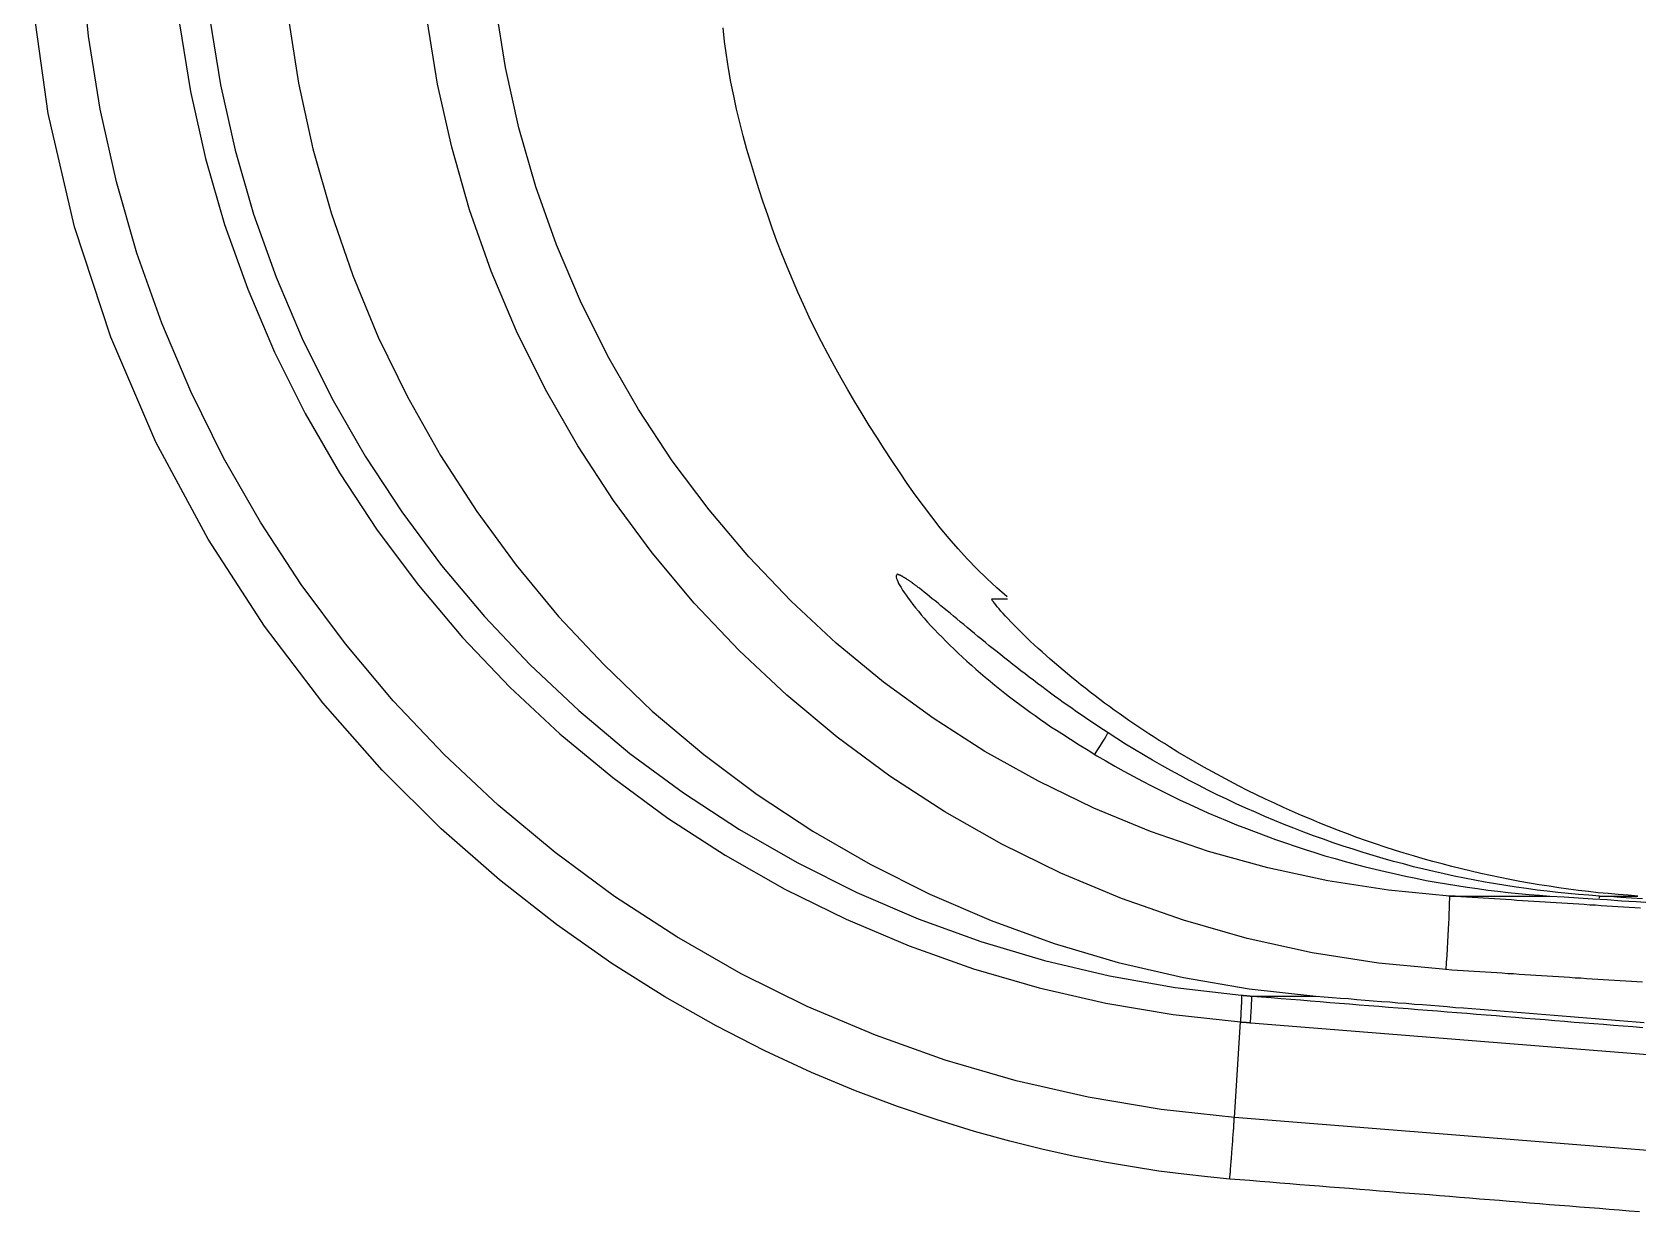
# Model space of a CAD drawing. Extents: x 0 to 395, y 0 to 289.
# Drawn here: x 224.04 to 235.1, y 154.7 to 162.83 of the extents above; entities that cross this region are included whole.
import ezdxf

# ---------------------------------------------------------------- set-up
doc = ezdxf.new("R2010")
doc.units = 0
doc.header["$LTSCALE"] = 10
doc.header["$MEASUREMENT"] = 0
doc.layers.add('1', color=7, linetype='CONTINUOUS')

msp = doc.modelspace()

# ---------------------------------------------------------------- linework, layer by layer
at = {"layer": '1'}
for p, q in [((231.131, 157.993), (231.13, 157.992)), ((232.32, 155.348), (232.361, 156.006)), ((232.432, 156), (235.8, 155.73)), ((235.759, 155.072), (232.32, 155.348))]:
    msp.add_line(p, q, dxfattribs=at)
for points in [[(232.32, 155.348), (231.815, 155.402), (231.313, 155.487), (230.816, 155.6), (230.327, 155.743), (229.847, 155.914), (229.377, 156.112), (228.92, 156.338), (228.477, 156.591), (228.049, 156.869), (227.639, 157.172), (227.246, 157.499), (226.874, 157.848), (226.523, 158.219), (226.194, 158.61), (225.889, 159.02), (225.609, 159.448), (225.355, 159.892), (225.128, 160.35), (224.929, 160.821), (224.758, 161.303), (224.616, 161.795), (224.505, 162.294), (224.424, 162.799), (224.373, 163.309)], [(232.288, 154.923), (232.135, 154.938), (231.972, 154.956), (231.8, 154.978), (231.618, 155.006), (231.425, 155.039), (231.22, 155.079), (231.003, 155.127), (230.773, 155.183), (230.529, 155.251), (230.271, 155.33), (229.998, 155.422), (229.71, 155.531), (229.406, 155.658), (229.085, 155.806), (228.749, 155.978), (228.396, 156.178), (228.029, 156.409), (227.648, 156.676), (227.255, 156.984), (226.853, 157.337), (226.447, 157.741), (226.039, 158.204), (225.636, 158.732), (225.248, 159.331), (224.889, 160), (224.577, 160.724), (224.327, 161.485), (224.145, 162.266), (224.035, 163.059)], [(233.802, 156.873), (233.381, 156.913), (232.963, 156.978), (232.549, 157.067), (232.142, 157.181), (231.742, 157.318), (231.351, 157.479), (230.97, 157.664), (230.6, 157.87), (230.244, 158.098), (229.902, 158.347), (229.575, 158.616), (229.265, 158.904), (228.973, 159.21), (228.7, 159.533), (228.446, 159.872), (228.213, 160.226), (228.002, 160.593), (227.813, 160.972), (227.648, 161.361), (227.506, 161.76), (227.389, 162.167), (227.297, 162.581), (227.23, 162.999)], [(225.05, 162.884), (225.126, 162.417), (225.23, 161.955), (225.362, 161.501), (225.521, 161.055), (225.706, 160.62), (225.918, 160.197), (226.154, 159.788), (226.414, 159.393), (226.697, 159.015), (227.002, 158.654), (227.327, 158.312), (227.672, 157.99), (228.036, 157.689), (228.416, 157.41), (228.812, 157.154), (229.222, 156.921), (229.645, 156.713), (230.079, 156.53), (230.523, 156.372), (230.975, 156.24), (231.433, 156.135), (231.897, 156.057), (232.361, 156.006)], [(225.26, 162.916), (225.333, 162.462), (225.434, 162.013), (225.562, 161.571), (225.716, 161.138), (225.896, 160.715), (226.101, 160.303), (226.33, 159.904), (226.582, 159.52), (226.856, 159.151), (227.152, 158.799), (227.468, 158.466), (227.803, 158.151), (228.155, 157.856), (228.524, 157.583), (228.909, 157.332), (229.307, 157.103), (229.718, 156.898), (230.14, 156.717), (230.572, 156.56), (231.012, 156.429), (231.459, 156.323), (231.911, 156.243), (232.367, 156.19)], [(225.799, 162.93), (225.871, 162.474), (225.97, 162.022), (226.095, 161.58), (226.245, 161.148), (226.421, 160.725), (226.623, 160.312), (226.85, 159.909), (227.1, 159.522), (227.371, 159.152), (227.663, 158.8), (227.976, 158.465), (228.309, 158.147), (228.663, 157.848), (229.031, 157.573), (229.414, 157.321), (229.81, 157.092), (230.22, 156.886), (230.644, 156.704), (231.079, 156.546), (231.52, 156.416), (231.968, 156.312), (232.421, 156.234), (232.881, 156.184)], [(233.779, 156.366), (233.312, 156.41), (232.855, 156.482), (232.408, 156.581), (231.97, 156.706), (231.542, 156.856), (231.124, 157.03), (230.718, 157.23), (230.324, 157.453), (229.945, 157.699), (229.582, 157.967), (229.235, 158.256), (228.907, 158.564), (228.598, 158.892), (228.308, 159.237), (228.041, 159.598), (227.795, 159.974), (227.572, 160.364), (227.374, 160.766), (227.199, 161.179), (227.05, 161.602), (226.927, 162.032), (226.829, 162.468), (226.758, 162.91)], [(230.755, 158.935), (230.683, 158.997), (230.613, 159.061), (230.546, 159.127), (230.48, 159.195), (230.416, 159.265), (230.354, 159.337), (230.293, 159.41), (230.234, 159.485), (230.177, 159.561), (230.121, 159.638), (230.066, 159.716), (230.012, 159.795), (229.959, 159.874), (229.906, 159.954), (229.855, 160.035), (229.804, 160.115), (229.754, 160.196), (229.705, 160.278), (229.657, 160.36), (229.61, 160.442), (229.564, 160.525), (229.519, 160.609), (229.475, 160.692), (229.432, 160.777), (229.39, 160.862), (229.35, 160.948), (229.311, 161.034), (229.274, 161.121), (229.237, 161.209), (229.202, 161.297), (229.168, 161.386), (229.135, 161.475), (229.104, 161.565), (229.073, 161.655), (229.043, 161.745), (229.015, 161.836), (228.987, 161.927), (228.961, 162.018), (228.936, 162.11), (228.912, 162.202), (228.89, 162.295), (228.87, 162.387), (228.851, 162.48), (228.834, 162.574), (228.82, 162.667), (228.807, 162.761), (228.796, 162.855)], [(229.997, 159.09), (229.993, 159.087), (229.991, 159.083), (229.99, 159.078), (229.99, 159.07), (229.992, 159.062), (229.996, 159.052), (230, 159.04), (230.006, 159.027), (230.014, 159.013), (230.023, 158.998), (230.033, 158.981), (230.045, 158.964), (230.058, 158.945), (230.072, 158.925), (230.087, 158.904), (230.104, 158.882), (230.122, 158.859), (230.142, 158.836), (230.162, 158.811), (230.183, 158.787), (230.206, 158.761), (230.229, 158.735), (230.254, 158.709), (230.279, 158.683), (230.305, 158.656), (230.332, 158.629), (230.359, 158.601), (230.388, 158.574), (230.417, 158.546), (230.446, 158.519), (230.477, 158.491), (230.508, 158.463), (230.539, 158.436), (230.571, 158.408), (230.603, 158.381), (230.636, 158.353), (230.669, 158.326), (230.703, 158.299), (230.737, 158.272), (230.771, 158.246), (230.806, 158.219), (230.841, 158.193), (230.876, 158.167), (230.912, 158.141), (230.947, 158.116), (230.983, 158.09), (231.02, 158.065), (231.056, 158.04), (231.093, 158.016), (231.13, 157.992)], [(230.149, 158.994), (230.145, 158.997), (230.14, 159), (230.136, 159.003), (230.132, 159.007), (230.128, 159.01), (230.124, 159.013), (230.12, 159.016), (230.116, 159.019), (230.112, 159.021), (230.109, 159.024), (230.105, 159.027), (230.101, 159.03), (230.097, 159.032), (230.094, 159.035), (230.09, 159.038), (230.087, 159.04), (230.083, 159.043), (230.08, 159.045), (230.076, 159.047), (230.073, 159.05), (230.07, 159.052), (230.066, 159.054), (230.063, 159.056), (230.06, 159.058), (230.057, 159.06), (230.054, 159.062), (230.051, 159.064), (230.048, 159.066), (230.045, 159.068), (230.042, 159.069), (230.039, 159.071), (230.036, 159.073), (230.034, 159.074), (230.031, 159.076), (230.029, 159.077), (230.026, 159.078), (230.024, 159.08), (230.021, 159.081), (230.019, 159.082), (230.016, 159.083), (230.014, 159.084), (230.012, 159.085), (230.01, 159.086), (230.008, 159.087), (230.006, 159.087), (230.004, 159.088), (230.002, 159.089), (230, 159.089), (229.998, 159.09), (229.997, 159.09)], [(231.449, 157.998), (231.417, 158.018), (231.386, 158.039), (231.355, 158.059), (231.324, 158.08), (231.293, 158.101), (231.263, 158.122), (231.232, 158.143), (231.202, 158.165), (231.171, 158.186), (231.141, 158.207), (231.111, 158.229), (231.081, 158.251), (231.052, 158.272), (231.022, 158.294), (230.993, 158.316), (230.964, 158.338), (230.935, 158.36), (230.906, 158.381), (230.877, 158.403), (230.849, 158.425), (230.821, 158.447), (230.793, 158.469), (230.765, 158.491), (230.738, 158.512), (230.711, 158.534), (230.684, 158.556), (230.657, 158.577), (230.631, 158.598), (230.605, 158.619), (230.579, 158.641), (230.553, 158.661), (230.528, 158.682), (230.504, 158.702), (230.479, 158.723), (230.455, 158.743), (230.431, 158.762), (230.408, 158.782), (230.385, 158.801), (230.363, 158.819), (230.341, 158.838), (230.319, 158.855), (230.298, 158.873), (230.278, 158.89), (230.258, 158.906), (230.238, 158.922), (230.219, 158.938), (230.201, 158.953), (230.183, 158.967), (230.166, 158.981), (230.149, 158.994)], [(231.873, 157.901), (231.837, 157.923), (231.802, 157.945), (231.766, 157.968), (231.731, 157.99), (231.696, 158.013), (231.662, 158.036), (231.627, 158.06), (231.593, 158.083), (231.559, 158.107), (231.525, 158.13), (231.492, 158.154), (231.458, 158.179), (231.425, 158.203), (231.392, 158.228), (231.36, 158.252), (231.327, 158.277), (231.295, 158.302), (231.263, 158.327), (231.231, 158.353), (231.2, 158.378), (231.169, 158.404), (231.139, 158.429), (231.109, 158.454), (231.08, 158.479), (231.051, 158.505), (231.023, 158.53), (230.995, 158.555), (230.968, 158.579), (230.941, 158.604), (230.915, 158.628), (230.89, 158.652), (230.866, 158.675), (230.843, 158.698), (230.821, 158.72), (230.8, 158.742), (230.78, 158.763), (230.76, 158.783), (230.743, 158.802), (230.726, 158.82), (230.711, 158.836), (230.698, 158.852), (230.686, 158.866), (230.675, 158.879), (230.666, 158.89), (230.659, 158.9), (230.654, 158.908), (230.65, 158.914), (230.648, 158.918), (230.648, 158.921), (230.649, 158.922)], [(230.649, 158.922), (230.654, 158.922), (230.658, 158.922), (230.662, 158.922), (230.666, 158.922), (230.67, 158.922), (230.673, 158.922), (230.677, 158.922), (230.681, 158.921), (230.684, 158.921), (230.688, 158.921), (230.691, 158.921), (230.694, 158.921), (230.697, 158.921), (230.701, 158.921), (230.704, 158.921), (230.707, 158.921), (230.709, 158.921), (230.712, 158.921), (230.715, 158.921), (230.717, 158.921), (230.72, 158.921), (230.722, 158.921), (230.725, 158.921), (230.727, 158.921), (230.729, 158.921), (230.731, 158.921), (230.733, 158.921), (230.735, 158.92), (230.737, 158.92), (230.739, 158.92), (230.74, 158.92), (230.742, 158.92), (230.743, 158.92), (230.745, 158.92), (230.746, 158.92), (230.747, 158.92), (230.748, 158.92), (230.75, 158.92), (230.751, 158.92), (230.751, 158.92), (230.752, 158.92), (230.753, 158.92), (230.754, 158.92), (230.754, 158.92), (230.755, 158.92), (230.755, 158.92), (230.755, 158.92), (230.755, 158.92), (230.756, 158.92), (230.756, 158.92)], [(231.13, 157.992), (231.19, 157.953), (231.251, 157.915), (231.312, 157.877), (231.373, 157.84), (231.435, 157.804), (231.497, 157.768), (231.559, 157.733), (231.622, 157.699), (231.686, 157.665), (231.749, 157.632), (231.813, 157.6), (231.877, 157.568), (231.942, 157.537), (232.007, 157.506), (232.072, 157.476), (232.137, 157.447), (232.203, 157.419), (232.269, 157.391), (232.335, 157.364), (232.402, 157.338), (232.469, 157.312), (232.536, 157.287), (232.603, 157.262), (232.671, 157.239), (232.739, 157.216), (232.807, 157.194), (232.875, 157.172), (232.944, 157.151), (233.013, 157.131), (233.082, 157.111), (233.151, 157.093), (233.22, 157.075), (233.29, 157.057), (233.359, 157.041), (233.429, 157.025), (233.499, 157.01), (233.57, 156.995), (233.64, 156.981), (233.71, 156.968), (233.781, 156.956), (233.852, 156.945), (233.923, 156.934), (233.994, 156.924), (234.065, 156.914), (234.136, 156.906), (234.207, 156.898), (234.278, 156.891), (234.35, 156.884), (234.421, 156.878), (234.493, 156.873)], [(234.835, 156.873), (234.763, 156.878), (234.691, 156.884), (234.62, 156.891), (234.548, 156.898), (234.476, 156.906), (234.405, 156.914), (234.333, 156.924), (234.262, 156.934), (234.19, 156.945), (234.119, 156.956), (234.048, 156.969), (233.977, 156.982), (233.906, 156.996), (233.835, 157.01), (233.765, 157.025), (233.695, 157.041), (233.624, 157.058), (233.554, 157.075), (233.485, 157.094), (233.415, 157.112), (233.345, 157.132), (233.276, 157.152), (233.207, 157.173), (233.138, 157.195), (233.07, 157.217), (233.001, 157.24), (232.933, 157.264), (232.865, 157.288), (232.798, 157.314), (232.73, 157.34), (232.663, 157.366), (232.597, 157.393), (232.53, 157.421), (232.464, 157.45), (232.398, 157.479), (232.332, 157.509), (232.267, 157.54), (232.202, 157.571), (232.137, 157.603), (232.073, 157.636), (232.009, 157.669), (231.945, 157.703), (231.882, 157.737), (231.819, 157.773), (231.756, 157.809), (231.694, 157.845), (231.632, 157.882), (231.57, 157.92), (231.509, 157.958), (231.449, 157.998)], [(235.1, 156.873), (235.032, 156.878), (234.963, 156.883), (234.895, 156.89), (234.827, 156.896), (234.759, 156.904), (234.691, 156.912), (234.623, 156.92), (234.556, 156.93), (234.488, 156.94), (234.42, 156.951), (234.353, 156.962), (234.286, 156.974), (234.218, 156.987), (234.151, 157), (234.084, 157.014), (234.017, 157.029), (233.951, 157.044), (233.884, 157.06), (233.818, 157.076), (233.752, 157.094), (233.686, 157.111), (233.62, 157.13), (233.554, 157.149), (233.489, 157.169), (233.423, 157.189), (233.358, 157.21), (233.293, 157.232), (233.229, 157.254), (233.164, 157.277), (233.1, 157.301), (233.036, 157.325), (232.972, 157.35), (232.909, 157.376), (232.846, 157.402), (232.783, 157.428), (232.72, 157.456), (232.657, 157.484), (232.595, 157.512), (232.533, 157.541), (232.472, 157.571), (232.41, 157.601), (232.349, 157.632), (232.289, 157.664), (232.228, 157.696), (232.168, 157.728), (232.109, 157.762), (232.049, 157.796), (231.99, 157.83), (231.931, 157.865), (231.873, 157.901)], [(235.117, 156.789), (235.078, 156.791), (235.04, 156.794), (235.001, 156.796), (234.962, 156.799), (234.924, 156.801), (234.885, 156.804), (234.846, 156.806), (234.808, 156.809), (234.769, 156.811), (234.73, 156.814), (234.692, 156.816), (234.653, 156.819), (234.614, 156.821), (234.576, 156.824), (234.537, 156.826), (234.498, 156.829), (234.46, 156.831), (234.421, 156.834), (234.382, 156.836), (234.344, 156.838), (234.305, 156.841), (234.266, 156.843), (234.228, 156.846), (234.189, 156.848), (234.15, 156.851), (234.112, 156.853), (234.073, 156.856), (234.034, 156.858), (233.996, 156.861), (233.957, 156.863), (233.918, 156.866), (233.88, 156.868), (233.841, 156.871), (233.802, 156.873)], [(233.802, 156.873), (233.818, 156.873), (233.834, 156.873), (233.85, 156.873), (233.865, 156.873), (233.881, 156.873), (233.896, 156.873), (233.912, 156.873), (233.927, 156.873), (233.942, 156.873), (233.958, 156.873), (233.973, 156.873), (233.988, 156.873), (234.003, 156.873), (234.017, 156.873), (234.032, 156.873), (234.047, 156.873), (234.061, 156.873), (234.076, 156.873), (234.09, 156.873), (234.104, 156.873), (234.119, 156.873), (234.133, 156.873), (234.147, 156.873), (234.161, 156.873), (234.174, 156.873), (234.188, 156.873), (234.202, 156.873), (234.215, 156.873), (234.229, 156.873), (234.242, 156.873), (234.256, 156.873), (234.269, 156.873), (234.282, 156.873), (234.295, 156.873), (234.308, 156.873), (234.321, 156.873), (234.334, 156.873), (234.347, 156.873), (234.359, 156.873), (234.372, 156.873), (234.384, 156.873), (234.397, 156.873), (234.409, 156.873), (234.421, 156.873), (234.433, 156.873), (234.445, 156.873), (234.457, 156.873), (234.469, 156.873), (234.481, 156.873), (234.493, 156.873)], [(234.493, 156.873), (234.592, 156.867), (234.691, 156.86), (234.79, 156.854), (234.889, 156.848), (234.988, 156.841), (235.087, 156.835), (235.186, 156.828)], [(235.131, 156.854), (235.057, 156.859), (234.983, 156.864), (234.909, 156.869), (234.835, 156.873)], [(234.835, 156.873), (234.842, 156.873), (234.848, 156.873), (234.855, 156.873), (234.861, 156.873), (234.867, 156.873), (234.874, 156.873), (234.88, 156.873), (234.886, 156.873), (234.892, 156.873), (234.898, 156.873), (234.904, 156.873), (234.91, 156.873), (234.916, 156.873), (234.922, 156.873), (234.928, 156.873), (234.933, 156.873), (234.939, 156.873), (234.945, 156.873), (234.95, 156.873), (234.956, 156.873), (234.962, 156.873), (234.967, 156.873), (234.972, 156.873), (234.978, 156.873), (234.983, 156.873), (234.988, 156.873), (234.994, 156.873), (234.999, 156.873), (235.004, 156.873), (235.009, 156.873), (235.014, 156.873), (235.019, 156.873), (235.024, 156.873), (235.029, 156.873), (235.034, 156.873), (235.038, 156.873), (235.043, 156.873), (235.048, 156.873), (235.052, 156.873), (235.057, 156.873), (235.061, 156.873), (235.066, 156.873), (235.07, 156.873), (235.075, 156.873), (235.079, 156.873), (235.083, 156.873), (235.088, 156.873), (235.092, 156.873), (235.096, 156.873), (235.1, 156.873)], [(235.132, 156.279), (235.093, 156.281), (235.055, 156.284), (235.016, 156.286), (234.977, 156.289), (234.939, 156.291), (234.9, 156.294), (234.861, 156.296), (234.823, 156.299), (234.784, 156.301), (234.745, 156.303), (234.707, 156.306), (234.668, 156.308), (234.629, 156.311), (234.591, 156.313), (234.552, 156.316), (234.513, 156.318), (234.475, 156.321), (234.436, 156.323), (234.397, 156.326), (234.359, 156.328), (234.32, 156.331), (234.281, 156.333), (234.243, 156.336), (234.204, 156.338), (234.165, 156.341), (234.127, 156.343), (234.088, 156.346), (234.049, 156.348), (234.011, 156.351), (233.972, 156.353), (233.933, 156.356), (233.895, 156.358), (233.856, 156.361), (233.817, 156.363), (233.779, 156.366)], [(232.367, 156.19), (232.367, 156.189), (232.367, 156.189), (232.368, 156.188), (232.368, 156.188), (232.368, 156.187), (232.368, 156.186), (232.368, 156.185), (232.368, 156.183), (232.368, 156.182), (232.368, 156.18), (232.368, 156.178), (232.368, 156.177), (232.369, 156.175), (232.369, 156.172), (232.369, 156.17), (232.369, 156.168), (232.369, 156.165), (232.369, 156.162), (232.368, 156.159), (232.368, 156.156), (232.368, 156.153), (232.368, 156.15), (232.368, 156.146), (232.368, 156.143), (232.368, 156.139), (232.368, 156.135), (232.368, 156.131), (232.368, 156.127), (232.367, 156.122), (232.367, 156.118), (232.367, 156.114), (232.367, 156.109), (232.366, 156.104), (232.366, 156.099), (232.366, 156.094), (232.366, 156.089), (232.365, 156.084), (232.365, 156.078), (232.365, 156.073), (232.365, 156.067), (232.364, 156.062), (232.364, 156.056), (232.364, 156.05), (232.363, 156.044), (232.363, 156.038), (232.362, 156.032), (232.362, 156.025), (232.362, 156.019), (232.361, 156.012), (232.361, 156.006)], [(232.367, 156.19), (232.368, 156.19), (232.37, 156.189), (232.371, 156.189), (232.373, 156.189), (232.374, 156.189), (232.376, 156.189), (232.377, 156.189), (232.378, 156.189), (232.38, 156.189), (232.381, 156.188), (232.383, 156.188), (232.384, 156.188), (232.386, 156.188), (232.387, 156.188), (232.389, 156.188), (232.39, 156.188), (232.391, 156.188), (232.393, 156.187), (232.394, 156.187), (232.396, 156.187), (232.397, 156.187), (232.399, 156.187), (232.4, 156.187), (232.401, 156.187), (232.403, 156.187), (232.404, 156.187), (232.406, 156.186), (232.407, 156.186), (232.409, 156.186), (232.41, 156.186), (232.411, 156.186), (232.413, 156.186), (232.414, 156.186), (232.416, 156.186), (232.417, 156.185), (232.419, 156.185), (232.42, 156.185), (232.421, 156.185), (232.423, 156.185), (232.424, 156.185), (232.426, 156.185), (232.427, 156.185), (232.429, 156.184), (232.43, 156.184), (232.431, 156.184), (232.433, 156.184), (232.434, 156.184), (232.436, 156.184), (232.437, 156.184), (232.439, 156.184)], [(232.439, 156.184), (232.506, 156.178), (232.573, 156.173), (232.641, 156.167), (232.708, 156.162), (232.775, 156.157), (232.843, 156.151), (232.91, 156.146), (232.978, 156.14), (233.045, 156.135), (233.112, 156.13), (233.18, 156.124), (233.247, 156.119), (233.314, 156.113), (233.382, 156.108), (233.449, 156.103), (233.516, 156.097), (233.584, 156.092), (233.651, 156.086), (233.719, 156.081), (233.786, 156.076), (233.853, 156.07), (233.921, 156.065), (233.988, 156.059), (234.055, 156.054), (234.123, 156.049), (234.19, 156.043), (234.257, 156.038), (234.325, 156.032), (234.392, 156.027), (234.46, 156.022), (234.527, 156.016), (234.594, 156.011), (234.662, 156.005), (234.729, 156), (234.796, 155.994), (234.864, 155.989), (234.931, 155.984), (234.998, 155.978), (235.066, 155.973), (235.133, 155.967)], [(232.439, 156.184), (232.448, 156.184), (232.457, 156.184), (232.467, 156.184), (232.476, 156.184), (232.485, 156.184), (232.494, 156.184), (232.504, 156.184), (232.513, 156.184), (232.522, 156.184), (232.531, 156.184), (232.54, 156.184), (232.55, 156.184), (232.559, 156.184), (232.568, 156.184), (232.577, 156.184), (232.586, 156.184), (232.595, 156.184), (232.604, 156.184), (232.613, 156.184), (232.622, 156.184), (232.631, 156.184), (232.64, 156.184), (232.649, 156.184), (232.658, 156.184), (232.666, 156.184), (232.675, 156.184), (232.684, 156.184), (232.693, 156.184), (232.702, 156.184), (232.71, 156.184), (232.719, 156.184), (232.728, 156.184), (232.737, 156.184), (232.745, 156.184), (232.754, 156.184), (232.762, 156.184), (232.771, 156.184), (232.78, 156.184), (232.788, 156.184), (232.797, 156.184), (232.805, 156.184), (232.814, 156.184), (232.822, 156.184), (232.831, 156.184), (232.839, 156.184), (232.848, 156.184), (232.856, 156.184), (232.864, 156.184), (232.873, 156.184), (232.881, 156.184)], [(232.881, 156.184), (232.938, 156.179), (232.994, 156.175), (233.051, 156.17), (233.107, 156.166), (233.164, 156.161), (233.22, 156.156), (233.277, 156.152), (233.334, 156.147), (233.39, 156.143), (233.447, 156.138), (233.503, 156.134), (233.56, 156.129), (233.616, 156.125), (233.673, 156.12), (233.73, 156.116), (233.786, 156.111), (233.843, 156.106), (233.899, 156.102), (233.956, 156.097), (234.013, 156.093), (234.069, 156.088), (234.126, 156.084), (234.182, 156.079), (234.239, 156.075), (234.295, 156.07), (234.352, 156.066), (234.409, 156.061), (234.465, 156.056), (234.522, 156.052), (234.578, 156.047), (234.635, 156.043), (234.691, 156.038), (234.748, 156.034), (234.805, 156.029), (234.861, 156.025), (234.918, 156.02), (234.974, 156.016), (235.031, 156.011), (235.087, 156.007), (235.144, 156.002)], [(232.361, 156.006), (232.362, 156.006), (232.363, 156.006), (232.364, 156.006), (232.365, 156.006), (232.367, 156.005), (232.368, 156.005), (232.369, 156.005), (232.37, 156.005), (232.372, 156.005), (232.373, 156.005), (232.374, 156.005), (232.375, 156.005), (232.377, 156.005), (232.378, 156.004), (232.379, 156.004), (232.381, 156.004), (232.382, 156.004), (232.384, 156.004), (232.385, 156.004), (232.386, 156.004), (232.388, 156.004), (232.389, 156.003), (232.391, 156.003), (232.392, 156.003), (232.394, 156.003), (232.395, 156.003), (232.397, 156.003), (232.399, 156.003), (232.4, 156.003), (232.402, 156.002), (232.403, 156.002), (232.405, 156.002), (232.406, 156.002), (232.408, 156.002), (232.409, 156.002), (232.411, 156.002), (232.412, 156.002), (232.414, 156.001), (232.415, 156.001), (232.417, 156.001), (232.418, 156.001), (232.42, 156.001), (232.421, 156.001), (232.423, 156.001), (232.424, 156.001), (232.426, 156), (232.427, 156), (232.429, 156), (232.43, 156), (232.432, 156)], [(232.288, 154.923), (232.289, 154.932), (232.289, 154.941), (232.29, 154.951), (232.291, 154.96), (232.292, 154.969), (232.292, 154.978), (232.293, 154.988), (232.294, 154.997), (232.295, 155.006), (232.295, 155.015), (232.296, 155.025), (232.297, 155.034), (232.298, 155.043), (232.298, 155.052), (232.299, 155.061), (232.3, 155.071), (232.3, 155.08), (232.301, 155.089), (232.302, 155.098), (232.303, 155.107), (232.303, 155.116), (232.304, 155.125), (232.305, 155.134), (232.305, 155.143), (232.306, 155.152), (232.307, 155.161), (232.307, 155.169), (232.308, 155.178), (232.309, 155.187), (232.309, 155.195), (232.31, 155.204), (232.31, 155.212), (232.311, 155.22), (232.312, 155.229), (232.312, 155.237), (232.313, 155.245), (232.313, 155.253), (232.314, 155.261), (232.315, 155.269), (232.315, 155.276), (232.316, 155.284), (232.316, 155.291), (232.317, 155.299), (232.317, 155.306), (232.318, 155.313), (232.318, 155.32), (232.319, 155.327), (232.319, 155.334), (232.319, 155.341), (232.32, 155.348)], [(235.11, 154.697), (235.041, 154.702), (234.972, 154.708), (234.903, 154.713), (234.835, 154.719), (234.766, 154.724), (234.697, 154.73), (234.628, 154.735), (234.559, 154.741), (234.49, 154.746), (234.422, 154.752), (234.353, 154.757), (234.284, 154.763), (234.215, 154.768), (234.146, 154.774), (234.077, 154.78), (234.009, 154.785), (233.94, 154.791), (233.871, 154.796), (233.802, 154.802), (233.733, 154.807), (233.664, 154.813), (233.596, 154.818), (233.527, 154.824), (233.458, 154.829), (233.389, 154.835), (233.32, 154.84), (233.251, 154.846), (233.183, 154.851), (233.114, 154.857), (233.045, 154.862), (232.976, 154.868), (232.907, 154.873), (232.838, 154.879), (232.77, 154.884), (232.701, 154.89), (232.632, 154.895), (232.563, 154.901), (232.494, 154.907), (232.425, 154.912), (232.357, 154.918), (232.288, 154.923)]]:
    msp.add_lwpolyline(points, dxfattribs=at)
for centre, major_axis, ratio, start_param, end_param in [((231.176, 157.58), (-0.273, -0.419), 0.014623, 2.29125, 3.075979), ((233.77, 156.374), (-0.032, -0.499), 0.018539, 1.554503, 3.127293), ((234.803, 156.374), (-0.032, -0.499), 0.017416, 2.895, 3.13394), ((232.39, 155.586), (0.048, 0.598), 0.018812, 5.478899, 6.261773)]:
    msp.add_ellipse(centre, major_axis=major_axis, ratio=ratio, start_param=start_param, end_param=end_param, dxfattribs=at)

doc.saveas('drawing.dxf')
